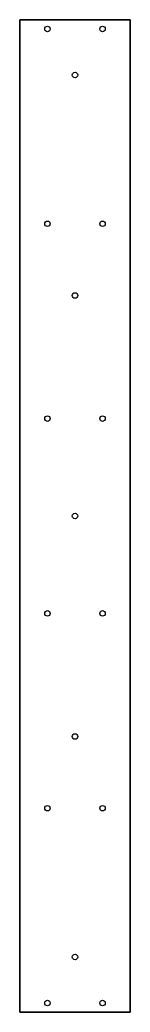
# Model space of a CAD drawing. Extents: x 0 to 100, y 0 to 900.
import ezdxf

# ---------------------------------------------------------------- set-up
doc = ezdxf.new("R2010")
doc.units = 0
for name, color, linetype in [('OUTLINEZ16P5L', 7, 'CONTINUOUS'), ('PART', 7, 'CONTINUOUS'), ('VBOREZ16P7', 7, 'CONTINUOUS')]:
    doc.layers.add(name, color=color, linetype=linetype)

msp = doc.modelspace()

# ---------------------------------------------------------------- linework, layer by layer
at = {"layer": 'OUTLINEZ16P5L'}
msp.add_lwpolyline([(0, 0), (0, 900), (100, 900), (100, 0)], close=True, dxfattribs=at)
at = {"layer": 'PART'}
msp.add_lwpolyline([(0, 0), (100, 0), (100, 900), (0, 900)], close=True, dxfattribs=at)
at = {"layer": 'VBOREZ16P7'}
for centre in [(25, 891.75), (75, 891.75), (50, 850), (25, 715.05), (75, 715.05), (50, 650), (25, 538.35), (75, 538.35), (50, 450), (25, 361.65), (75, 361.65), (50, 250), (25, 184.95), (75, 184.95), (50, 50), (25, 8.25), (75, 8.25)]:
    msp.add_circle(centre, 2.5, dxfattribs=at)

doc.saveas('drawing.dxf')
